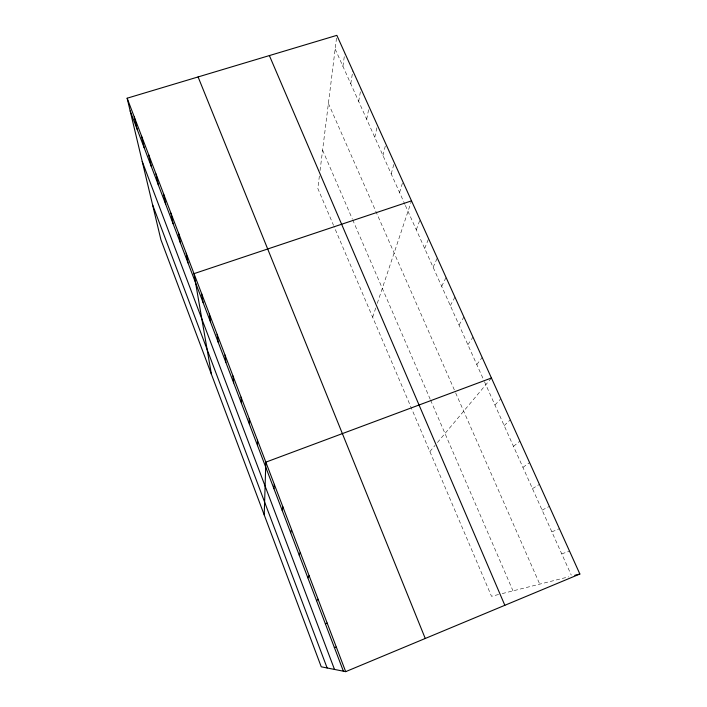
<?xml version="1.0" encoding="UTF-8"?>
<svg xmlns="http://www.w3.org/2000/svg" width="707" height="707" viewBox="0 0 707 707"><rect width="100%" height="100%" fill="white"/><g stroke="black" fill="none" stroke-linecap="round" stroke-linejoin="round"><path stroke-width="0.53" stroke-dasharray="3.54 2.65" d="M319.387 175.99L317.832 188.477L333.527 225.339M320.059 170.581L336.718 36.402M342.913 66.299L344.654 53.988M350.76 83.771L352.828 70.762M358.679 101.428L360.941 88.755M366.686 119.262L368.939 107.968M374.781 137.291L377.22 126.314M382.955 155.513L385.819 143.901M391.218 173.931L394.011 163.706M399.57 192.543L402.557 182.653M372.66 317.204L376.327 306.228M377.291 303.347L411.518 200.859M416.299 229.802L420.02 219.7M424.668 248.449L428.61 238.736M433.126 267.299L437.288 257.984M441.672 286.344L446.064 277.444M450.315 305.601L454.946 297.108M459.046 325.052L463.916 317.001M467.875 344.724L472.983 337.106M476.801 364.609L482.156 357.442M429.883 451.57L435.044 445.401M437.439 442.538L491.436 378.006M494.944 405.04L500.821 398.801M504.171 425.587L510.304 419.834M513.494 446.364L519.901 441.106M522.924 467.38L529.605 462.617M532.459 488.634L539.432 484.383M542.101 510.118L549.366 506.406M551.858 531.858L559.414 528.677M561.729 553.837L569.577 551.213M498.621 594.499L491.515 596.293L333.96 226.337M502.226 593.588L568.72 576.832M335.153 49.004L404.908 204.42M405.35 205.41L484.021 380.693M484.472 381.7L571.274 575.109M328.393 103.425L454.327 389.875M455.653 392.889L539.733 584.132M322.595 150.14L352.28 218.861M352.696 219.824L430.218 399.269M430.634 400.233L512.999 590.875"/><path stroke-width="1.06" d="M264.224 514.926L265.832 462.157L491.436 378.006M273.927 488.661L274.289 484.339M282.261 510.56L282.844 506.778M290.683 532.707L291.496 529.49M299.211 555.11L300.254 552.476M307.845 577.787L309.118 575.737M316.568 600.72L318.097 599.271M325.406 623.936L327.173 623.106M345.679 671.65L579.864 574.022L336.85 35.35L127.136 98.211L160.913 239.735L321.243 666.807L345.679 671.65L127.136 98.211M411.518 200.859L193.992 273.653L211.402 374.233M574.764 575.304L579.864 574.022M334.349 647.426L336.373 647.232M269.376 55.57L504.842 605.298M198.093 76.939L425.252 638.474M130.168 110.937L343.39 671.199M142.231 161.461L334.499 669.432M152.509 204.553L327.129 667.974M134.233 116.849L137.123 129.213M141.418 135.691L144.157 147.692M148.682 154.745L151.263 166.366M156.017 174.01L158.448 185.243M163.441 193.497L165.712 204.332M170.953 213.196L173.056 223.624M178.544 233.116L180.479 243.128M186.224 253.265L187.991 262.854M201.619 293.661L203.024 302.375M209.334 313.89L210.562 322.162M217.129 334.349L218.171 342.17M225.012 355.047L225.869 362.408M232.992 375.983L233.655 382.858M241.06 397.148L241.529 403.547M249.226 418.571L249.491 424.465M257.481 440.24L257.542 445.622"/></g></svg>
